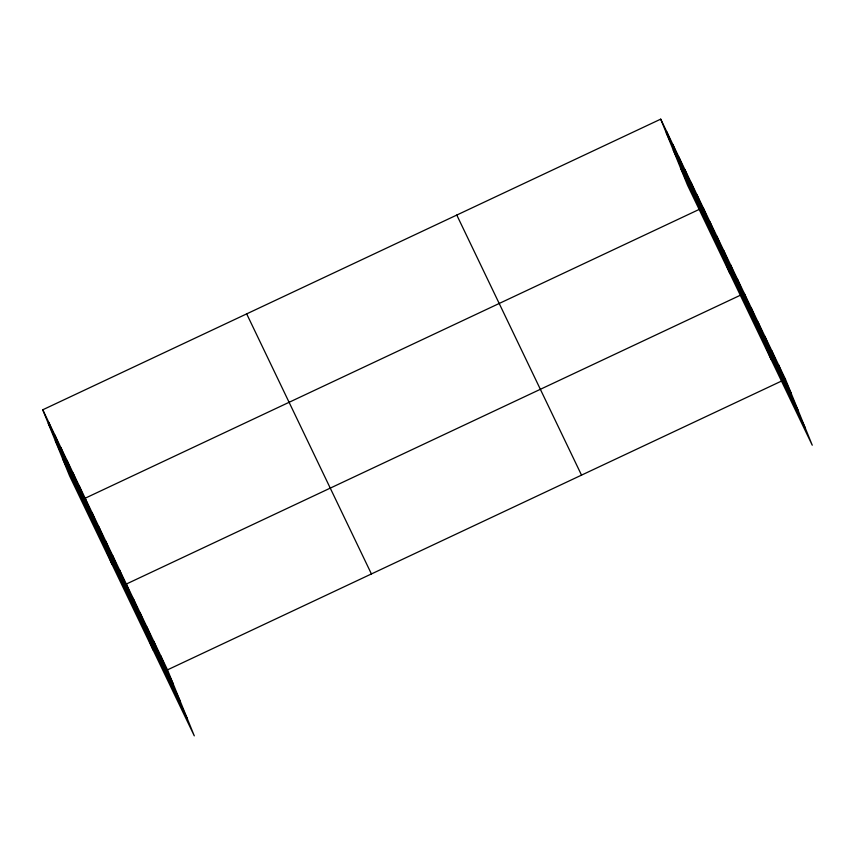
<?xml version="1.0" encoding="UTF-8"?>
<svg xmlns="http://www.w3.org/2000/svg" width="855" height="855" viewBox="0 0 855 855"><rect width="100%" height="100%" fill="white"/><g stroke="black" fill="none" stroke-linecap="round" stroke-linejoin="round"><path stroke-width="1.28" d="M42.75 409.791L167.495 669.86L194.288 735.856L69.544 475.786L42.75 409.791L660.712 119.144L785.456 379.214L812.25 445.209L687.505 185.14L660.712 119.144M699.764 209.144L85.169 498.219L111.962 564.204M740.922 294.975L126.326 584.04L153.131 650.035M167.495 669.86L785.456 379.214M666.259 132.803L791.003 392.883M673.27 150.074L798.014 410.154M680.495 167.869L805.239 427.938M456.784 215.054L581.528 475.134M246.678 313.881L371.423 573.951M48.297 423.46L173.041 683.53M55.308 440.72L180.052 700.801M62.533 458.515L187.277 718.595M778.595 364.914L784.142 378.573M771.734 350.603L777.281 364.273M764.872 336.304L770.419 349.973M758.011 322.004L763.558 335.662M751.15 307.693L756.696 321.362M744.288 293.393L771.082 359.389M737.427 279.083L742.974 292.752M730.565 264.783L736.112 278.452M723.704 250.483L729.251 264.142M716.843 236.172L722.389 249.842M709.981 221.873L715.528 235.542M703.12 207.562L729.914 273.557M697.06 194.94L702.607 208.599M691 182.307L696.547 195.966M684.941 169.675L690.498 183.333M678.881 157.042L684.438 170.701M672.821 144.41L678.378 158.068M666.772 131.777L672.319 145.436M160.633 655.561L166.18 669.23M153.772 641.261L159.319 654.919M146.91 626.95L152.457 640.619M140.049 612.65L145.596 626.32M133.188 598.34L138.734 612.009M119.465 569.74L125.022 583.399M112.604 555.429L118.161 569.099M105.742 541.13L111.3 554.799M98.881 526.83L104.438 540.488M92.019 512.519L97.577 526.188M79.109 485.587L84.656 499.245M73.049 472.954L78.596 486.613M66.989 460.321L72.536 473.991M60.929 447.689L66.476 461.358M54.87 435.056L60.416 448.725M48.81 422.423L54.357 436.093"/></g></svg>
